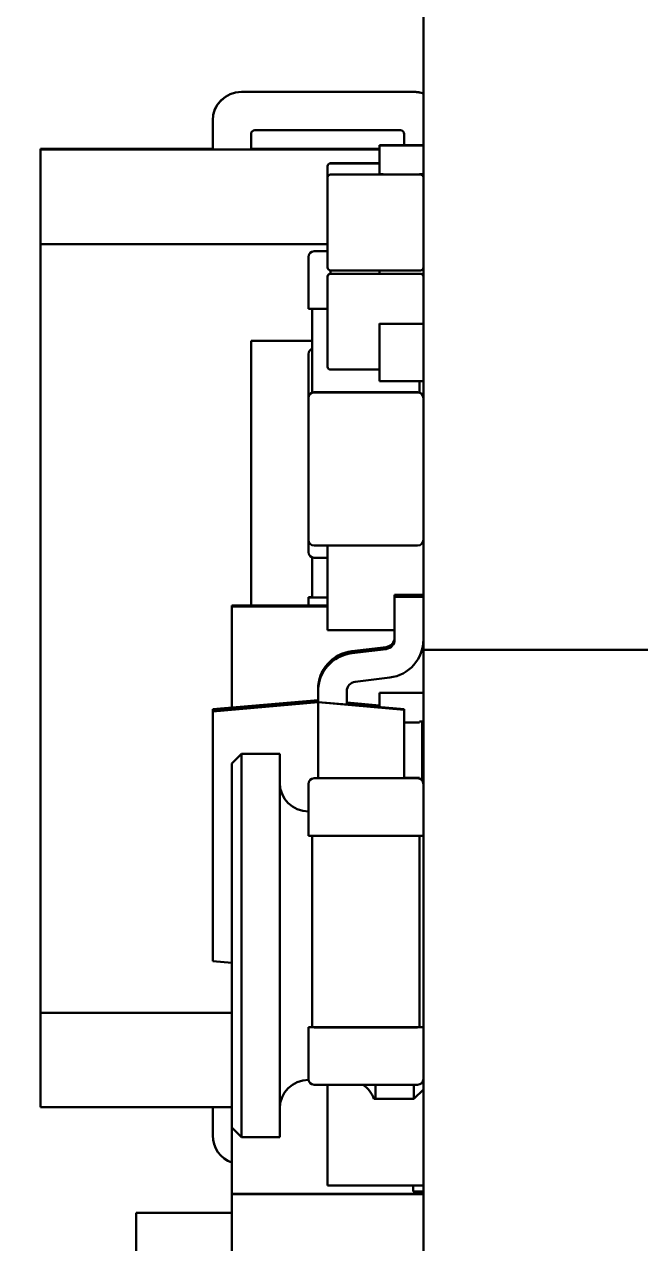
# Model space of a CAD drawing. Header units: millimetres. Extents: x 3100 to 5091, y 868 to 1900.
# Drawn here: x 3343.76 to 3346.97, y 1451.05 to 1457.42 of the extents above; entities that cross this region are included whole.
import ezdxf

# ---------------------------------------------------------------- set-up
doc = ezdxf.new("R2010")
doc.units = ezdxf.units.MM
doc.header["$LTSCALE"] = 1.8
doc.layers.add('외형선(ISO)', color=7, linetype='Continuous', lineweight=50)

msp = doc.modelspace()

# ---------------------------------------------------------------- linework, layer by layer
at = {"layer": '외형선(ISO)'}
for p, q in [((3345.8401, 1457.5528), (3345.8401, 1454.1501)), ((3345.7901, 1457.0645), (3344.8901, 1457.0645)), ((3344.8901, 1457.0637), (3345.7901, 1457.0637)), ((3344.7401, 1456.9137), (3344.7401, 1456.9145)), ((3344.7401, 1456.7637), (3344.7401, 1456.9137)), ((3344.9401, 1456.8437), (3344.9401, 1456.7637)), ((3345.7201, 1456.8637), (3344.9601, 1456.8637)), ((3345.7401, 1456.7863), (3345.7401, 1456.8437)), ((3343.8401, 1456.7658), (3344.7401, 1456.7658)), ((3343.8401, 1456.7624), (3343.8401, 1456.7658)), ((3343.8401, 1456.7624), (3345.6101, 1456.7624)), ((3343.8401, 1456.7624), (3343.8401, 1456.2691)), ((3344.9401, 1456.7637), (3344.7401, 1456.7637)), ((3344.9401, 1456.7658), (3345.6101, 1456.7658)), ((3345.6101, 1456.7863), (3345.6101, 1456.7861)), ((3345.6101, 1456.7863), (3345.8401, 1456.7863)), ((3345.6101, 1456.7861), (3345.8401, 1456.7861)), ((3345.6101, 1456.7861), (3345.6101, 1456.7852)), ((3345.6101, 1456.7852), (3345.6101, 1456.785)), ((3345.6101, 1456.7852), (3345.8401, 1456.7852)), ((3345.6101, 1456.785), (3345.8401, 1456.785)), ((3345.6101, 1456.785), (3345.6101, 1456.7847)), ((3345.6101, 1456.7847), (3345.6101, 1456.7845)), ((3345.6101, 1456.7847), (3345.8401, 1456.7847)), ((3345.6101, 1456.7845), (3345.8401, 1456.7845)), ((3345.6101, 1456.7845), (3345.6101, 1456.7842)), ((3345.6101, 1456.7842), (3345.6101, 1456.784)), ((3345.6101, 1456.7842), (3345.8401, 1456.7842)), ((3345.6101, 1456.784), (3345.8401, 1456.784)), ((3345.6101, 1456.784), (3345.6101, 1456.7837)), ((3345.6101, 1456.7837), (3345.6101, 1456.7835)), ((3345.6101, 1456.7837), (3345.8401, 1456.7837)), ((3345.6101, 1456.7835), (3345.8401, 1456.7835)), ((3345.6101, 1456.7835), (3345.6101, 1456.6335)), ((3345.3401, 1456.6762), (3345.3401, 1456.6758)), ((3345.3401, 1456.6758), (3345.3401, 1456.6754)), ((3345.3401, 1456.6754), (3345.3401, 1456.675)), ((3345.3551, 1456.6912), (3345.6101, 1456.6912)), ((3345.3551, 1456.6904), (3345.6101, 1456.6904)), ((3345.3401, 1456.675), (3345.3401, 1456.6177)), ((3345.3401, 1456.6177), (3345.3401, 1456.6175)), ((3345.3401, 1456.6175), (3345.3401, 1456.6171)), ((3345.3401, 1456.6171), (3345.3401, 1456.6169)), ((3345.3401, 1456.6169), (3345.3401, 1456.1469)), ((3345.3551, 1456.6327), (3345.8251, 1456.6327)), ((3345.8251, 1456.6325), (3345.3551, 1456.6325)), ((3345.8251, 1456.6321), (3345.3551, 1456.6321)), ((3345.6301, 1456.6335), (3345.6101, 1456.6335)), ((3345.6161, 1456.6327), (3345.6161, 1456.6335)), ((3345.8401, 1456.6335), (3345.8201, 1456.6335)), ((3345.8341, 1456.6335), (3345.8341, 1456.6327)), ((3345.8341, 1456.6325), (3345.8341, 1456.6322)), ((3345.8341, 1456.632), (3345.8341, 1456.6317)), ((3345.8341, 1456.6315), (3345.8341, 1456.6312)), ((3345.8341, 1456.631), (3345.8341, 1456.6297)), ((3343.8401, 1456.2691), (3345.3401, 1456.2691)), ((3343.8401, 1452.2549), (3343.8401, 1456.2691)), ((3345.2701, 1456.2314), (3345.3401, 1456.2314)), ((3345.2401, 1456.2014), (3345.2401, 1456.2008)), ((3345.2401, 1456.2008), (3345.2401, 1455.9308)), ((3345.3551, 1456.1319), (3345.3551, 1456.1144)), ((3345.3551, 1456.1319), (3345.8251, 1456.1319)), ((3345.3551, 1456.1144), (3345.8251, 1456.1144)), ((3345.8251, 1456.1142), (3345.3551, 1456.1142)), ((3345.8251, 1456.1138), (3345.3551, 1456.1138)), ((3345.6101, 1456.1319), (3345.6101, 1456.1144)), ((3345.3401, 1456.0994), (3345.3401, 1456.0992)), ((3345.3401, 1456.0992), (3345.3401, 1456.0988)), ((3345.3401, 1456.0988), (3345.3401, 1456.0986)), ((3345.3401, 1456.0986), (3345.3401, 1455.6286)), ((3345.2601, 1455.9308), (3345.2601, 1455.4937)), ((3345.3401, 1455.9308), (3345.2701, 1455.9308)), ((3345.6101, 1455.8535), (3345.6101, 1455.8534)), ((3345.6101, 1455.8534), (3345.8401, 1455.8534)), ((3345.6101, 1455.8534), (3345.6101, 1455.8533)), ((3345.6101, 1455.8531), (3345.6101, 1455.8533)), ((3345.6301, 1455.8533), (3345.6101, 1455.8533)), ((3345.6101, 1455.8531), (3345.6101, 1455.8529)), ((3345.6101, 1455.8531), (3345.6301, 1455.8531)), ((3345.6101, 1455.5529), (3345.6101, 1455.8529)), ((3345.8401, 1455.8529), (3345.6101, 1455.8529)), ((3345.8401, 1455.8533), (3345.8201, 1455.8533)), ((3345.8201, 1455.8531), (3345.8401, 1455.8531)), ((3344.9401, 1455.763), (3344.9401, 1455.7644)), ((3344.9401, 1455.7644), (3345.2601, 1455.7644)), ((3344.9401, 1455.763), (3344.9401, 1455.7129)), ((3344.9401, 1454.381), (3344.9401, 1455.7129)), ((3345.2401, 1455.6948), (3345.2401, 1455.6941)), ((3345.2401, 1455.6941), (3345.2401, 1455.4654)), ((3345.3551, 1455.6136), (3345.6101, 1455.6136)), ((3345.8401, 1455.5529), (3345.6101, 1455.5529)), ((3345.8201, 1455.4937), (3345.8201, 1455.5529)), ((3345.2701, 1455.4954), (3345.8101, 1455.4954)), ((3345.8101, 1455.4952), (3345.2701, 1455.4952)), ((3345.8101, 1455.4944), (3345.2701, 1455.4944)), ((3345.2401, 1455.4654), (3345.2401, 1455.4652)), ((3345.2401, 1455.4652), (3345.2401, 1455.4644)), ((3345.2401, 1455.4644), (3345.2401, 1455.4641)), ((3345.2401, 1455.4641), (3345.2401, 1454.7241)), ((3345.2401, 1454.7241), (3345.2401, 1454.6608)), ((3345.2701, 1454.6941), (3345.8101, 1454.6941)), ((3345.3401, 1454.2522), (3345.3401, 1454.6941)), ((3345.2601, 1454.6325), (3345.2601, 1454.4242)), ((3345.2701, 1454.6308), (3345.3401, 1454.6308)), ((3345.2401, 1454.4248), (3345.2401, 1454.4241)), ((3345.2401, 1454.4241), (3345.2401, 1454.381)), ((3345.3401, 1454.4241), (3345.2701, 1454.4241)), ((3345.3401, 1454.4241), (3345.3001, 1454.4241)), ((3345.8401, 1454.4374), (3345.6901, 1454.4374)), ((3345.6901, 1454.437), (3345.6901, 1454.4374)), ((3345.8401, 1454.437), (3345.6901, 1454.437)), ((3345.6901, 1454.437), (3345.6901, 1454.4358)), ((3345.8401, 1454.4358), (3345.6901, 1454.4358)), ((3345.6901, 1454.4358), (3345.6901, 1454.4354)), ((3345.8401, 1454.4354), (3345.6901, 1454.4354)), ((3345.6901, 1454.4354), (3345.6901, 1454.4288)), ((3345.8401, 1454.4288), (3345.6901, 1454.4288)), ((3345.6901, 1454.4284), (3345.6901, 1454.4288)), ((3345.8401, 1454.4284), (3345.6901, 1454.4284)), ((3345.6901, 1454.4284), (3345.6901, 1454.4272)), ((3345.8401, 1454.4272), (3345.6901, 1454.4272)), ((3345.6901, 1454.4272), (3345.6901, 1454.4268)), ((3345.8401, 1454.4268), (3345.6901, 1454.4268)), ((3345.6901, 1454.4268), (3345.6901, 1454.2038)), ((3345.3401, 1454.381), (3344.8401, 1454.381)), ((3344.8401, 1454.3756), (3344.8401, 1454.381)), ((3345.3401, 1454.3756), (3344.8401, 1454.3756)), ((3344.8401, 1453.8483), (3344.8401, 1454.3756)), ((3345.3401, 1454.2522), (3345.6901, 1454.2522)), ((3345.4657, 1454.1426), (3345.6462, 1454.1647)), ((3345.6462, 1454.1644), (3345.4657, 1454.1422)), ((3345.4657, 1454.141), (3345.6462, 1454.1631)), ((3345.6462, 1454.1628), (3345.4657, 1454.1406)), ((3345.4657, 1454.134), (3345.6462, 1454.1561)), ((3345.6462, 1454.1557), (3345.4657, 1454.1336)), ((3345.4657, 1454.1324), (3345.6462, 1454.1545)), ((3345.6462, 1454.1541), (3345.4657, 1454.132)), ((3347.0401, 1454.1501), (3345.8401, 1454.1501)), ((3345.8401, 1420.9401), (3345.8401, 1454.1501)), ((3345.484, 1453.9831), (3345.6645, 1454.0053)), ((3345.2901, 1453.9441), (3345.2901, 1453.9437)), ((3345.2901, 1453.9437), (3345.2901, 1453.9425)), ((3345.2901, 1453.9425), (3345.2901, 1453.9421)), ((3345.2901, 1453.9421), (3345.2901, 1453.9355)), ((3345.2901, 1453.8877), (3344.7401, 1453.8395)), ((3345.2901, 1453.8852), (3344.7401, 1453.8371)), ((3345.2901, 1453.8791), (3344.7401, 1453.8309)), ((3345.2901, 1453.8765), (3344.7401, 1453.8285)), ((3345.2901, 1453.9355), (3345.2901, 1453.9351)), ((3345.2901, 1453.9351), (3345.2901, 1453.9339)), ((3345.2901, 1453.9339), (3345.2901, 1453.9335)), ((3345.2901, 1453.9335), (3345.2901, 1453.8768)), ((3345.2901, 1453.8768), (3345.2901, 1453.8765)), ((3345.2901, 1453.8768), (3345.4401, 1453.8637)), ((3345.2901, 1453.8765), (3345.2901, 1453.4792)), ((3345.2901, 1453.8765), (3345.7401, 1453.8372)), ((3345.4401, 1453.8637), (3345.4401, 1453.9335)), ((3345.4401, 1453.8746), (3345.6101, 1453.8597)), ((3345.6101, 1453.9261), (3345.6101, 1453.9263)), ((3345.8401, 1453.9263), (3345.6101, 1453.9263)), ((3345.6101, 1453.9261), (3345.6101, 1453.8511)), ((3345.8401, 1453.9261), (3345.6101, 1453.9261)), ((3344.7401, 1453.8395), (3344.7401, 1453.8371)), ((3344.7401, 1453.8371), (3344.7401, 1453.8309)), ((3344.7401, 1453.8309), (3344.7401, 1453.8285)), ((3344.7401, 1453.8285), (3344.7401, 1452.5247)), ((3345.4401, 1453.8721), (3345.6101, 1453.8572)), ((3345.4401, 1453.8659), (3345.7401, 1453.8397)), ((3345.7401, 1453.8397), (3345.7401, 1453.8372)), ((3345.7401, 1453.8372), (3345.7401, 1453.4792)), ((3345.8201, 1453.7711), (3345.7401, 1453.7711)), ((3345.8401, 1453.7761), (3345.8201, 1453.7761)), ((3345.8341, 1453.7736), (3345.8341, 1453.4786)), ((3345.8401, 1453.6448), (3345.8301, 1453.6448)), ((3344.8401, 1453.5563), (3344.8901, 1453.6063)), ((3344.8401, 1453.5563), (3344.8401, 1453.5546)), ((3344.8901, 1453.6063), (3344.8901, 1453.6046)), ((3344.8901, 1453.6063), (3345.0901, 1453.6063)), ((3344.8901, 1453.6046), (3344.8901, 1453.6046)), ((3344.8901, 1453.3044), (3344.8901, 1453.6046)), ((3345.0901, 1453.6063), (3345.0901, 1453.6046)), ((3345.0901, 1453.6046), (3345.0901, 1453.3044)), ((3344.8401, 1453.3045), (3344.8401, 1453.5546)), ((3345.2401, 1453.4492), (3345.2401, 1453.4486)), ((3345.2401, 1453.4486), (3345.2401, 1453.1786)), ((3345.2701, 1453.4792), (3345.8101, 1453.4792)), ((3345.7401, 1453.4811), (3345.8201, 1453.4811)), ((3345.8401, 1453.4763), (3345.8229, 1453.4763)), ((3345.8234, 1453.4761), (3345.8401, 1453.4761)), ((3345.8341, 1453.4786), (3345.8341, 1453.4763)), ((3345.8341, 1453.4763), (3345.8341, 1453.4761)), ((3344.8401, 1453.3045), (3344.8401, 1451.9044)), ((3344.8901, 1453.3044), (3344.8901, 1451.9044)), ((3345.0901, 1453.3044), (3345.0901, 1451.9044)), ((3345.2601, 1453.1785), (3345.2601, 1452.1786)), ((3345.8101, 1453.1785), (3345.2701, 1453.1785)), ((3345.8201, 1452.1786), (3345.8201, 1453.1785)), ((3344.8401, 1452.516), (3344.7401, 1452.5247)), ((3343.8401, 1452.2549), (3344.8401, 1452.2549)), ((3343.8401, 1452.2549), (3343.8401, 1451.7624)), ((3345.2401, 1452.1792), (3345.2401, 1452.1786)), ((3345.2401, 1452.1786), (3345.2401, 1451.9086)), ((3345.8101, 1452.1785), (3345.2701, 1452.1785)), ((3345.7801, 1452.1786), (3345.3001, 1452.1786)), ((3344.8401, 1451.6546), (3344.8401, 1451.9044)), ((3344.8901, 1451.6046), (3344.8901, 1451.9044)), ((3345.0901, 1451.9044), (3345.0901, 1451.6046)), ((3345.2404, 1451.9047), (3345.2401, 1451.9047)), ((3345.2701, 1451.8786), (3345.8101, 1451.8786)), ((3345.3401, 1451.3522), (3345.3401, 1451.8786)), ((3345.7901, 1451.8786), (3345.7901, 1451.8046)), ((3345.8401, 1451.8546), (3345.7901, 1451.8046)), ((3345.5879, 1451.8047), (3345.7406, 1451.8047)), ((3345.7406, 1451.8046), (3345.7901, 1451.8046)), ((3343.8401, 1451.7624), (3344.8401, 1451.7624)), ((3344.7401, 1451.6137), (3344.7401, 1451.7624)), ((3344.8401, 1451.309), (3344.8401, 1451.6546)), ((3344.8401, 1451.6546), (3344.8901, 1451.6046)), ((3344.8901, 1451.6046), (3345.0901, 1451.6046)), ((3345.3401, 1451.3522), (3345.8401, 1451.3522)), ((3345.7871, 1451.3522), (3345.7871, 1451.3213)), ((3345.8401, 1451.309), (3344.8401, 1451.309)), ((3344.8401, 1451.3069), (3344.8401, 1451.309)), ((3345.8401, 1451.3069), (3344.8401, 1451.3069)), ((3344.8401, 1450.0069), (3344.8401, 1451.3069)), ((3345.8401, 1451.3213), (3345.7871, 1451.3213)), ((3344.8401, 1451.2104), (3344.3401, 1451.2104)), ((3344.3401, 1437.764), (3344.3401, 1451.2104))]:
    msp.add_line(p, q, dxfattribs=at)
for centre, radius, start, end in [((3345.3401, 1457.3965), 5, 0, 180), ((3344.8901, 1456.9145), 0.15, 90, 180), ((3344.8901, 1456.9137), 0.15, 90, 180), ((3345.7901, 1456.9145), 0.15, 70.52877, 90), ((3345.7901, 1456.9137), 0.15, 70.52877, 90), ((3344.9601, 1456.8437), 0.02, 90, 180), ((3345.7201, 1456.8437), 0.02, 0, 90), ((3345.3551, 1456.6762), 0.015, 90, 180), ((3345.3551, 1456.6754), 0.015, 90, 180), ((3345.3551, 1456.6177), 0.015, 90, 180), ((3345.3551, 1456.6175), 0.015, 90, 180), ((3345.3551, 1456.6171), 0.015, 90, 180), ((3345.8251, 1456.6177), 0.015, 0, 90), ((3345.8251, 1456.6175), 0.015, 0, 90), ((3345.8251, 1456.6171), 0.015, 0, 90), ((3345.2701, 1456.2014), 0.03, 90, 180), ((3345.3551, 1456.1469), 0.015, 180, 270), ((3345.3551, 1456.0994), 0.015, 90, 180), ((3345.3551, 1456.0992), 0.015, 90, 180), ((3345.3551, 1456.0988), 0.015, 90, 180), ((3345.8251, 1456.1469), 0.015, 270, 0), ((3345.8251, 1456.0994), 0.015, 0, 90), ((3345.8251, 1456.0992), 0.015, 0, 90), ((3345.8251, 1456.0988), 0.015, 0, 90), ((3345.2701, 1455.6948), 0.03, 109.47122, 180), ((3345.3551, 1455.6286), 0.015, 180, 270), ((3345.2701, 1455.4654), 0.03, 90, 180), ((3345.2701, 1455.4652), 0.03, 90, 180), ((3345.2701, 1455.4644), 0.03, 90, 180), ((3345.8101, 1455.4654), 0.03, 0, 90), ((3345.8101, 1455.4652), 0.03, 0, 90), ((3345.8101, 1455.4644), 0.03, 0, 90), ((3345.2701, 1454.7241), 0.03, 180, 270), ((3345.8101, 1454.7241), 0.03, 270, 0), ((3345.2701, 1454.6608), 0.03, 180, 270), ((3345.6401, 1454.2144), 0.05, 277, 0), ((3345.6401, 1454.214), 0.05, 277, 0), ((3345.6401, 1454.2128), 0.05, 277, 0), ((3345.6401, 1454.2124), 0.05, 277, 0), ((3345.6401, 1454.2058), 0.05, 277, 0), ((3345.6401, 1454.2054), 0.05, 277, 0), ((3345.6401, 1454.2041), 0.05, 277, 0), ((3345.6401, 1454.2038), 0.05, 277, 0), ((3345.6401, 1454.2038), 0.2, 277, 0), ((3345.4901, 1453.9441), 0.2, 97, 180), ((3345.4901, 1453.9437), 0.2, 97, 180), ((3345.4901, 1453.9425), 0.2, 97, 180), ((3345.4901, 1453.9421), 0.2, 97, 180), ((3345.4901, 1453.9355), 0.2, 97, 180), ((3345.4901, 1453.9351), 0.2, 97, 180), ((3345.4901, 1453.9339), 0.2, 97, 180), ((3345.4901, 1453.9335), 0.2, 97, 180), ((3345.4901, 1453.9335), 0.05, 97, 180), ((3345.2401, 1453.4562), 0.15, 180, 270), ((3345.2701, 1453.4492), 0.03, 90, 180), ((3345.8101, 1453.4492), 0.03, 0, 90), ((3345.2401, 1451.7547), 0.15, 90, 180), ((3345.2701, 1451.9086), 0.03, 180, 270), ((3345.8101, 1451.9086), 0.03, 270, 0), ((3345.4401, 1451.7547), 0.15, 19.47119, 55.64521), ((3344.8901, 1451.6137), 0.15, 179.99999, 250.52877)]:
    msp.add_arc(centre, radius, start, end, dxfattribs=at)
for centre, major_axis, start_param, end_param in [((3345.2701, 1455.9308), (-0.03, 0), 6.283185, 7.853982), ((3345.2701, 1454.4248), (-0.03, 0), 5.052226, 6.283185), ((3345.2701, 1454.4241), (-0.03, 0), 6.283185, 7.853981), ((3345.3001, 1454.4242), (-0.04, 0), 6.283185, 7.853982), ((3345.8201, 1453.4761), (0.01, 0), 5.045488, 6.283185), ((3345.2701, 1453.1786), (-0.03, 0), 6.283185, 7.853982), ((3345.8101, 1453.1786), (0.03, 0), 4.712389, 6.283185), ((3345.2701, 1452.1792), (-0.03, 0), 5.052226, 6.283185), ((3345.2701, 1452.1786), (-0.03, 0), 6.283185, 7.853981), ((3345.3001, 1452.1786), (-0.04, 0), 6.283185, 7.853982), ((3345.7801, 1452.1786), (0.04, 0), 4.712389, 6.283185), ((3345.8101, 1452.1786), (0.03, 0), 4.712389, 6.283185), ((3345.8101, 1452.1792), (0.03, 0), 6.283185, 7.514145)]:
    msp.add_ellipse(centre, major_axis=major_axis, ratio=0.000845, start_param=start_param, end_param=end_param, dxfattribs=at)
msp.add_open_spline([(3345.5892, 1451.8786), (3345.5892, 1451.878), (3345.5892, 1451.8775), (3345.5897, 1451.8643), (3345.5898, 1451.8524), (3345.5899, 1451.8319), (3345.5899, 1451.8234), (3345.5896, 1451.8111), (3345.5893, 1451.8072), (3345.5884, 1451.805), (3345.5881, 1451.8047), (3345.5878, 1451.8046)], degree=3, knots=[0.055912, 0.055912, 0.055912, 0.055912, 0.05608266, 0.05608266, 0.0599994, 0.0599994, 0.06384594, 0.06384594, 0.06749643, 0.06749643, 0.06878102, 0.06878102, 0.06878102, 0.06878102], dxfattribs=at)
msp.add_open_spline([(3345.5815, 1451.8047), (3345.5816, 1451.8047), (3345.5853, 1451.8047), (3345.5878, 1451.8046)], degree=3, dxfattribs=at)

doc.saveas('drawing.dxf')
